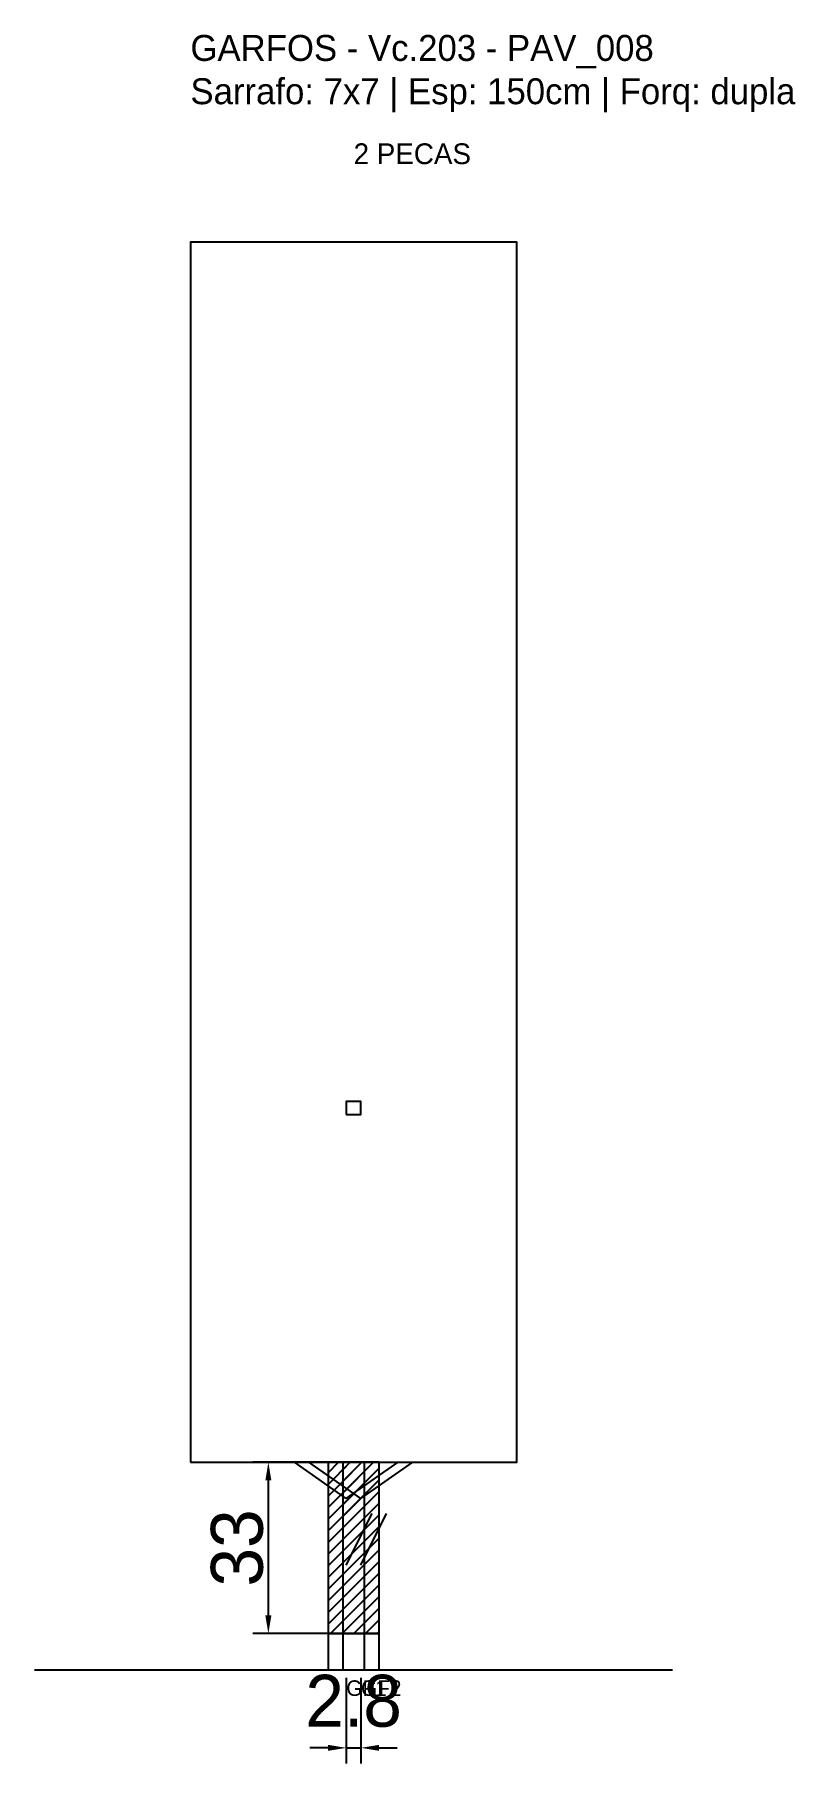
# Model space of a CAD drawing. Header units: metres. Extents: x -30 to 116, y -25 to 308.
import ezdxf

# ---------------------------------------------------------------- set-up
doc = ezdxf.new("R2010")
doc.units = ezdxf.units.M
for name, color, linetype in [('BARRA_ANCORAGEM', 1, 'Continuous'), ('COTA', 241, 'Continuous'), ('GARFOS OK', 3, 'Continuous'), ('NOME DA VIGA', 6, 'Continuous'), ('SARR_7x7', 40, 'Continuous'), ('TIRAS REESCORAMENTO', 252, 'Continuous'), ('VIGAS', 3, 'Continuous')]:
    doc.layers.add(name, color=color, linetype=linetype)
doc.dimstyles.new('EZ DXF', dxfattribs={"dimtxt": 10, "dimasz": 3.5, "dimexe": 3, "dimexo": 1.5, "dimgap": 1, "dimtad": 1, "dimdec": 1, "dimdsep": 46, "dimcen": 2.5, "dimazin": 3, "dimtfac": 1, "dimtmove": 0, "dimatfit": 3})

msp = doc.modelspace()

# ---------------------------------------------------------------- hatches: boundary and pattern name
at = {"layer": 'COTA'}
h = msp.add_hatch(dxfattribs=at)
h.set_pattern_fill('ANSI31', scale=0.5)
h.paths.add_polyline_path([(26.5, 0), (33.5, 0), (33.5, 33), (26.5, 33)])
h = msp.add_hatch(dxfattribs=at)
h.set_pattern_fill('ANSI31', scale=0.5)
h.paths.add_polyline_path([(29.32, 0), (36.32, 0), (36.32, 33), (29.32, 33)])

# ---------------------------------------------------------------- linework, layer by layer
at = {"layer": 'BARRA_ANCORAGEM'}
for p, q in [((30, 13.2), (34.95, 23.1)), ((32.82, 13.2), (37.77, 23.1))]:
    msp.add_line(p, q, dxfattribs=at)
at = {"layer": 'GARFOS OK'}
for p, q in [((30, 26), (20, 33)), ((20, 33), (40, 33)), ((32.82, 26), (22.82, 33)), ((22.82, 33), (42.82, 33)), ((30, 26), (40, 33)), ((32.82, 26), (42.82, 33))]:
    msp.add_line(p, q, dxfattribs=at)
at = {"layer": 'GARFOS OK', "linetype": 'CONTINUOUS'}
msp.add_line((-30, -7), (92.82, -7), dxfattribs=at)
at = {"layer": 'GARFOS OK'}
for points in [[(26.5, 0), (33.5, 0), (33.5, 33), (26.5, 33), (26.5, 0)], [(29.32, 0), (36.32, 0), (36.32, 33), (29.32, 33), (29.32, 0)]]:
    msp.add_lwpolyline(points, dxfattribs=at)
at = {"layer": 'SARR_7x7'}
for points in [[(26.5, -7), (33.5, -7), (33.5, 0), (26.5, 0), (26.5, -7)], [(29.32, -7), (36.32, -7), (36.32, 0), (29.32, 0), (29.32, -7)]]:
    msp.add_lwpolyline(points, dxfattribs=at)
at = {"layer": 'TIRAS REESCORAMENTO'}
msp.add_lwpolyline([(30, 100), (32.82, 100), (32.82, 102.5), (30, 102.5), (30, 100)], dxfattribs=at)
at = {"layer": 'VIGAS'}
msp.add_lwpolyline([(0, 33), (62.82, 33), (62.82, 268), (0, 268), (0, 33)], dxfattribs=at)

# ---------------------------------------------------------------- texts
at = {"layer": 'NOME DA VIGA'}
for s, height, p in [('2 PECAS', 4, (31.41, 283)), ('GF1', 3, (30, -12)), ('GF2', 3, (32.82, -12))]:
    msp.add_text(s, height=height, dxfattribs=at).set_placement(p)
at = {"layer": 'NOME DA VIGA', "insert": (0, 293), "char_height": 5, "attachment_point": 7}
msp.add_mtext('GARFOS - Vc.203 - PAV_008\\PSarrafo: 7x7 | Esp: 150cm | Forq: dupla', dxfattribs=at)

# ---------------------------------------------------------------- dimensions: what is measured, and where the dimension line sits
at = {"layer": 'COTA'}
msp.add_linear_dim(base=(15, 0), p1=(30, 0), p2=(30, 33), angle=90, dimstyle='EZ DXF', dxfattribs=at).render()
msp.add_linear_dim(base=(30, -22), p1=(30, -7), p2=(32.82, -7), dimstyle='EZ DXF', dxfattribs=at).render()

doc.saveas('drawing.dxf')
